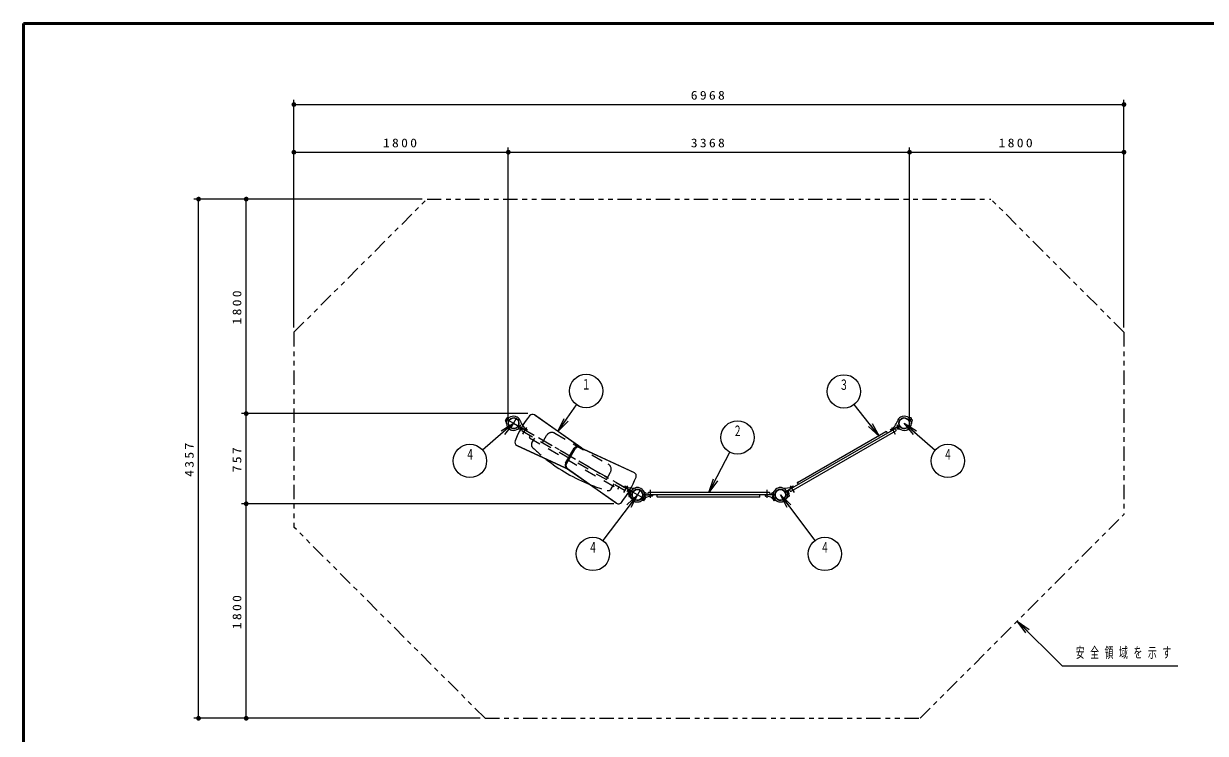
# Model space of a CAD drawing. Units: millimetres on the paper, scale 1:40. Extents: x -385 to 0, y -297 to 267.
# Drawn here: x -385 to -137, y 118.1 to 267 of the extents above; entities that cross this region are included whole.
import ezdxf
from ezdxf.enums import TextEntityAlignment as Align

# ---------------------------------------------------------------- set-up
doc = ezdxf.new("R2010")
doc.units = ezdxf.units.MM
for name, pattern in [('USER1', [4.5, 2.5, -2]), ('USER2', [6, 3, -1, 1, -1]), ('USER3', [8, 3, -1, 1, -1, 1, -1])]:
    doc.linetypes.add(name, pattern=pattern)
doc.layers.add('1_40', color=2, linetype='Continuous', lineweight=25)
doc.layers.add('NAKAMURA図枠', color=7, linetype='Continuous', lineweight=13)
doc.styles.add('ＭＳ ゴシック', font='')
doc.styles.get('ＭＳ ゴシック').set_extended_font_data('MS Gothic')

# ---------------------------------------------------------------- blocks, each defined once
blk = doc.blocks.new('filled_dot')
at = {"color": 0, "linetype": 'Continuous', "lineweight": -2, "const_width": 1.25}
blk.add_lwpolyline([(-0.625, 0, 1), (0.625, 0, 1)], format="xyb", close=True, dxfattribs=at)

msp = doc.modelspace()

# ---------------------------------------------------------------- linework, layer by layer
at = {"layer": '1_40', "color": 7, "lineweight": 13}
for p, q in [((-328.295, 241.028), (-328.295, 251.028)), ((-154.106, 241.028), (-154.106, 251.028)), ((-328.295, 250.028), (-154.106, 250.028)), ((-328.295, 203.243), (-328.295, 241.028)), ((-283.295, 184.142), (-283.295, 241.028)), ((-199.106, 184.142), (-199.106, 241.028)), ((-154.106, 203.243), (-154.106, 241.028)), ((-328.295, 240.028), (-283.295, 240.028)), ((-283.295, 240.028), (-199.106, 240.028)), ((-199.106, 240.028), (-154.106, 240.028)), ((-339.295, 230.181), (-349.295, 230.181)), ((-348.295, 121.256), (-348.295, 230.181)), ((-301.357, 230.181), (-339.295, 230.181)), ((-338.295, 185.181), (-338.295, 230.181)), ((-272.886, 181.424), (-268.968, 187.049)), ((-205.451, 180.434), (-210.715, 187.098)), ((-279.213, 185.181), (-339.295, 185.181)), ((-338.295, 166.256), (-338.295, 185.181)), ((-272.886, 181.424), (-271.582, 184.171)), ((-272.886, 181.424), (-271.171, 183.885)), ((-270.761, 183.6), (-272.886, 181.424)), ((-282.181, 183.142), (-288.692, 177.528)), ((-284.78, 181.562), (-282.181, 183.142)), ((-282.181, 183.142), (-284.453, 181.183)), ((-282.181, 183.142), (-284.127, 180.804)), ((-205.451, 180.434), (-207.702, 182.478)), ((-205.451, 180.434), (-207.31, 182.788)), ((-206.918, 183.098), (-205.451, 180.434)), ((-198.275, 180.804), (-200.22, 183.142)), ((-200.22, 183.142), (-197.621, 181.562)), ((-200.22, 183.142), (-197.948, 181.183)), ((-200.22, 183.142), (-193.71, 177.528)), ((-241.201, 168.617), (-236.806, 177.065)), ((-241.201, 168.617), (-240.26, 171.509)), ((-241.201, 168.617), (-239.816, 171.279)), ((-239.373, 171.048), (-241.201, 168.617)), ((-261.148, 166.256), (-339.295, 166.256)), ((-338.295, 121.256), (-338.295, 166.256)), ((-256.201, 168.142), (-263.435, 158.523)), ((-258.403, 166.045), (-256.201, 168.142)), ((-256.201, 168.142), (-258.004, 165.745)), ((-256.201, 168.142), (-257.604, 165.444)), ((-224.797, 165.444), (-226.201, 168.142)), ((-226.201, 168.142), (-223.998, 166.045)), ((-226.201, 168.142), (-224.398, 165.745)), ((-226.201, 168.142), (-218.966, 158.523)), ((-174.728, 139.177), (-176.496, 141.652)), ((-176.496, 141.652), (-174.021, 139.884)), ((-176.496, 141.652), (-174.374, 139.531)), ((-339.295, 121.256), (-349.295, 121.256)), ((-289.173, 121.256), (-339.295, 121.256))]:
    msp.add_line(p, q, dxfattribs=at)
at = {"layer": '1_40', "linetype": 'USER3', "lineweight": 13}
for p, q in [((-328.295, 202.243), (-300.357, 230.181)), ((-300.357, 230.181), (-182.044, 230.181)), ((-154.106, 202.243), (-182.044, 230.181)), ((-328.295, 202.243), (-328.295, 161.378)), ((-154.106, 202.243), (-154.106, 164.041)), ((-196.891, 121.256), (-154.106, 164.041)), ((-288.173, 121.256), (-328.295, 161.378)), ((-288.173, 121.256), (-196.891, 121.256))]:
    msp.add_line(p, q, dxfattribs=at)
at = {"layer": '1_40'}
for p, q in [((-283.794, 183.97), (-283.886, 183.797)), ((-283.215, 183.696), (-283.725, 183.99)), ((-283.705, 184.125), (-283.609, 184.279)), ((-283.177, 183.761), (-283.688, 184.055)), ((-199.224, 183.761), (-198.714, 184.055)), ((-199.186, 183.696), (-198.676, 183.99)), ((-198.696, 184.125), (-198.793, 184.279)), ((-198.607, 183.97), (-198.515, 183.797)), ((-281.185, 182.524), (-280.675, 182.229)), ((-281.148, 182.589), (-279.447, 181.607)), ((-280.658, 182.16), (-280.754, 182.005)), ((-279.377, 181.627), (-279.318, 181.744)), ((-203.024, 181.627), (-203.084, 181.744)), ((-201.253, 182.589), (-202.955, 181.607)), ((-201.743, 182.16), (-201.647, 182.005)), ((-201.216, 182.524), (-201.726, 182.229)), ((-258.915, 169.813), (-258.843, 169.923)), ((-257.197, 168.761), (-258.898, 169.743)), ((-257.813, 168.97), (-257.899, 168.81)), ((-257.234, 168.696), (-257.744, 168.99)), ((-225.205, 168.761), (-223.503, 169.743)), ((-225.167, 168.696), (-224.657, 168.99)), ((-224.588, 168.97), (-224.503, 168.81)), ((-223.487, 169.813), (-223.558, 169.923)), ((-258.011, 168.231), (-258.005, 168.428)), ((-258.011, 168.053), (-258.005, 167.871)), ((-257.372, 168.18), (-257.961, 168.18)), ((-257.372, 168.105), (-257.961, 168.105)), ((-255.205, 167.524), (-254.695, 167.229)), ((-255.167, 167.589), (-254.657, 167.294)), ((-255.029, 168.18), (-254.44, 168.18)), ((-255.029, 168.105), (-253.065, 168.105)), ((-254.677, 167.16), (-254.781, 166.993)), ((-254.588, 167.314), (-254.503, 167.475)), ((-254.39, 168.231), (-254.396, 168.413)), ((-253.015, 168.052), (-253.021, 167.921)), ((-229.387, 168.052), (-229.38, 167.921)), ((-227.372, 168.105), (-229.337, 168.105)), ((-228.011, 168.231), (-228.005, 168.413)), ((-227.372, 168.18), (-227.961, 168.18)), ((-227.813, 167.314), (-227.899, 167.475)), ((-227.234, 167.589), (-227.744, 167.294)), ((-227.724, 167.16), (-227.62, 166.993)), ((-227.197, 167.524), (-227.707, 167.229)), ((-225.029, 168.18), (-224.44, 168.18)), ((-225.029, 168.105), (-224.44, 168.105)), ((-224.39, 168.231), (-224.397, 168.428)), ((-224.39, 168.053), (-224.396, 167.871))]:
    msp.add_line(p, q, dxfattribs=at)
at = {"layer": '1_40', "color": 7, "linetype": 'USER2', "lineweight": 13}
for p, q in [((-283.675, 183.43), (-283.177, 184.292)), ((-283.156, 183.705), (-281.207, 182.58)), ((-281.619, 184.117), (-282.744, 182.168)), ((-198.726, 183.43), (-199.224, 184.292)), ((-282.181, 183.142), (-256.201, 168.142)), ((-281.185, 181.992), (-280.688, 182.855)), ((-279.495, 182.295), (-280.309, 180.885)), ((-202.906, 182.295), (-202.092, 180.885)), ((-201.216, 181.992), (-201.714, 182.855)), ((-258.278, 170.045), (-259.092, 168.635)), ((-257.695, 168.43), (-257.197, 169.292)), ((-257.638, 168.64), (-257.638, 167.644)), ((-255.226, 167.58), (-257.175, 168.705)), ((-255.638, 169.117), (-256.763, 167.168)), ((-254.763, 168.64), (-254.763, 167.644)), ((-253.451, 167.533), (-253.451, 169.161)), ((-228.951, 167.533), (-228.951, 169.161)), ((-227.638, 168.64), (-227.638, 167.644)), ((-224.707, 168.43), (-225.205, 169.292)), ((-224.763, 168.64), (-224.763, 167.644)), ((-224.124, 170.045), (-223.31, 168.635)), ((-255.205, 166.992), (-254.707, 167.855)), ((-227.197, 166.992), (-227.695, 167.855))]:
    msp.add_line(p, q, dxfattribs=at)
at = {"layer": '1_40', "color": 7}
for p, q in [((-267.971, 177.957), (-277.802, 184.891)), ((-267.879, 177.914), (-277.628, 184.791)), ((-283.137, 181.986), (-283.139, 181.983)), ((-282.704, 181.736), (-282.706, 181.733)), ((-224.198, 169.299), (-202.223, 181.986)), ((-223.961, 168.887), (-201.985, 181.575)), ((-222.626, 170.755), (-204.095, 181.454)), ((-203.992, 181.426), (-203.83, 181.145)), ((-201.939, 181.745), (-202.052, 181.94)), ((-199.697, 181.736), (-199.695, 181.733)), ((-199.264, 181.986), (-199.262, 181.983)), ((-270.585, 173.428), (-281.506, 178.475)), ((-270.503, 173.37), (-281.332, 178.374)), ((-271.276, 174.75), (-269.461, 177.894)), ((-271.102, 174.65), (-269.287, 177.794)), ((-268.497, 178.2), (-257.05, 172.91)), ((-268.323, 178.099), (-256.876, 172.81)), ((-271.059, 173.762), (-260.754, 166.494)), ((-270.885, 173.662), (-260.58, 166.393)), ((-256.451, 169.621), (-256.451, 169.625)), ((-255.951, 169.621), (-255.951, 169.625)), ((-226.451, 169.621), (-226.451, 169.625)), ((-225.951, 169.621), (-225.951, 169.625)), ((-224.131, 168.933), (-224.244, 169.128)), ((-222.653, 170.652), (-222.491, 170.371)), ((-257.157, 166.986), (-257.159, 166.983)), ((-256.724, 166.736), (-256.726, 166.733)), ((-254.013, 168.492), (-254.013, 168.267)), ((-228.513, 168.617), (-253.888, 168.617)), ((-228.513, 168.142), (-253.888, 168.142)), ((-252.076, 167.742), (-252.076, 168.067)), ((-230.603, 167.667), (-252.001, 167.667)), ((-230.528, 167.742), (-230.528, 168.067)), ((-228.388, 168.492), (-228.388, 168.267)), ((-225.678, 166.736), (-225.676, 166.733)), ((-225.245, 166.986), (-225.243, 166.983))]:
    msp.add_line(p, q, dxfattribs=at)
at = {"layer": '1_40', "color": 7, "linetype": 'USER1', "lineweight": 13}
for p, q in [((-280.462, 181.745), (-280.35, 181.94)), ((-280.416, 181.575), (-258.441, 168.887)), ((-280.179, 181.986), (-258.203, 169.299)), ((-273.559, 181.051), (-262.323, 174.564)), ((-278.871, 180.221), (-278.709, 180.502)), ((-278.844, 180.118), (-260.313, 169.42)), ((-278.36, 179.01), (-277.764, 180.043)), ((-276.129, 179.1), (-275.267, 180.594)), ((-262.728, 171.362), (-261.865, 172.856)), ((-261.689, 169.385), (-261.093, 170.418)), ((-260.211, 169.447), (-260.048, 169.728)), ((-258.27, 168.933), (-258.158, 169.128))]:
    msp.add_line(p, q, dxfattribs=at)
at = {"layer": '1_40', "color": 7, "lineweight": 13}
msp.add_lwpolyline([(-176.496, 141.652), (-167.108, 132.264), (-142.806, 132.264)], dxfattribs=at)
for centre in [(-266.967, 189.921), (-212.884, 189.844), (-235.191, 180.17), (-291.342, 175.242), (-191.059, 175.242), (-265.539, 155.726), (-216.863, 155.726)]:
    msp.add_circle(centre, 3.5, dxfattribs=at)
at = {"layer": '1_40', "color": 7}
for centre in [(-282.181, 183.142), (-200.22, 183.142), (-200.22, 183.142), (-256.201, 168.142), (-256.201, 168.142), (-256.201, 168.142), (-256.201, 168.142), (-226.201, 168.142), (-226.201, 168.142)]:
    msp.add_circle(centre, 1.114, dxfattribs=at)
at = {"layer": '1_40'}
for centre, radius, start, end in [((-283.769, 183.751), 0.125, 152, 212.54116), ((-284.928, 183.011), 1.25, 2.72719, 32.54116), ((-283.75, 183.947), 0.05, 60, 152), ((-283.663, 184.098), 0.05, 148, 240), ((-283.503, 184.213), 0.125, 87.45884, 148), ((-283.503, 184.213), 0.125, 87.45884, 148), ((-283.442, 185.587), 1.25, 267.45884, 297.27281), ((-282.181, 183.142), 1.125, 154.27066, 240), ((-283.24, 183.652), 0.05, 334.27066, 60), ((-283.152, 183.804), 0.05, 240, 325.72934), ((-282.181, 183.142), 1.125, 60, 145.72934), ((-282.181, 183.142), 1.5, 60, 117.27281), ((-282.181, 183.142), 1.125, 334.27066, 60), ((-282.181, 183.142), 1.5, 17.78276, 60), ((-277.658, 184.593), 3.25, 197.78276, 238.91585), ((-204.743, 184.593), 3.25, 301.08415, 342.21724), ((-200.22, 183.142), 1.5, 120, 162.21724), ((-200.22, 183.142), 1.125, 120, 205.72934), ((-200.22, 183.142), 1.5, 62.7272, 120), ((-200.22, 183.142), 1.125, 34.27066, 120), ((-200.22, 183.142), 1.125, 300, 25.72934), ((-198.96, 185.587), 1.25, 242.72719, 272.54116), ((-199.249, 183.804), 0.05, 214.27066, 300), ((-199.161, 183.652), 0.05, 120, 205.72934), ((-198.899, 184.213), 0.125, 32, 92.54116), ((-198.899, 184.213), 0.125, 32, 92.54116), ((-197.473, 183.011), 1.25, 147.45884, 177.27281), ((-198.739, 184.098), 0.05, 300, 32), ((-198.651, 183.947), 0.05, 28, 120), ((-198.632, 183.751), 0.125, 327.45884, 28), ((-282.181, 183.142), 1.5, 182.72719, 240), ((-282.181, 183.142), 1.5, 240, 297.27281), ((-282.181, 183.142), 1.125, 240, 325.72934), ((-280.921, 180.698), 1.25, 87.45884, 117.27281), ((-281.21, 182.481), 0.05, 60, 145.72934), ((-281.123, 182.632), 0.05, 154.27066, 240), ((-280.86, 182.072), 0.125, 267.45884, 328), ((-280.7, 182.186), 0.05, 328, 60), ((-279.422, 181.65), 0.05, 240, 333), ((-279.362, 181.767), 0.05, 333, 58.91585), ((-203.039, 181.767), 0.05, 121.08415, 207), ((-202.98, 181.65), 0.05, 207, 300), ((-201.701, 182.186), 0.05, 120, 212), ((-201.541, 182.072), 0.125, 212, 272.54116), ((-201.48, 180.698), 1.25, 62.7272, 92.54116), ((-201.278, 182.632), 0.05, 300, 25.72934), ((-201.191, 182.481), 0.05, 34.27066, 120), ((-200.22, 183.142), 1.125, 214.27066, 300), ((-200.22, 183.142), 1.5, 242.72719, 300), ((-200.22, 183.142), 1.5, 300, 357.27281), ((-258.873, 169.786), 0.05, 147, 240), ((-258.802, 169.896), 0.05, 61.08415, 147), ((-257.206, 172.785), 3.25, 241.08415, 282.21724), ((-258.514, 169.629), 1.25, 297.45884, 327.27281), ((-257.788, 168.751), 0.125, 152, 212.54116), ((-258.948, 168.011), 1.25, 2.7272, 32.54116), ((-257.769, 168.947), 0.05, 60, 152), ((-256.201, 168.142), 1.5, 90, 147.27281), ((-256.201, 168.142), 1.125, 154.27066, 240), ((-256.201, 168.142), 1.125, 90, 175.72934), ((-257.259, 168.652), 0.05, 334.27066, 60), ((-257.172, 168.804), 0.05, 240, 325.72934), ((-256.201, 168.142), 1.125, 60, 145.72934), ((-256.201, 168.142), 1.5, 60, 102.21724), ((-256.201, 168.142), 1.5, 32.7272, 90), ((-256.201, 168.142), 1.125, 4.27066, 90), ((-256.201, 168.142), 1.125, 334.27066, 60), ((-256.201, 168.142), 1.5, 2.7272, 60), ((-253.887, 169.629), 1.25, 212.72719, 242.54116), ((-228.514, 169.629), 1.25, 297.45884, 327.27281), ((-226.201, 168.142), 1.5, 120, 177.27281), ((-226.201, 168.142), 1.5, 90, 147.27281), ((-226.201, 168.142), 1.125, 120, 205.72934), ((-226.201, 168.142), 1.125, 90, 175.72934), ((-226.201, 168.142), 1.5, 77.78276, 120), ((-226.201, 168.142), 1.125, 34.27066, 120), ((-226.201, 168.142), 1.5, 32.7272, 90), ((-226.201, 168.142), 1.125, 4.27066, 90), ((-225.195, 172.785), 3.25, 257.78276, 298.91585), ((-226.201, 168.142), 1.125, 300, 25.72934), ((-225.23, 168.804), 0.05, 214.27066, 300), ((-225.142, 168.652), 0.05, 120, 205.72934), ((-223.887, 169.629), 1.25, 212.72719, 242.54116), ((-223.454, 168.011), 1.25, 147.45884, 177.27281), ((-224.632, 168.947), 0.05, 28, 120), ((-224.613, 168.751), 0.125, 327.45884, 28), ((-223.6, 169.896), 0.05, 33, 118.91585), ((-223.528, 169.786), 0.05, 300, 33), ((-257.961, 168.23), 0.05, 178, 270), ((-257.961, 168.055), 0.05, 90, 182), ((-257.88, 168.409), 0.125, 117.45884, 178), ((-257.88, 167.876), 0.125, 182, 242.54116), ((-257.88, 167.876), 0.125, 182, 242.54116), ((-258.514, 166.655), 1.25, 32.7272, 62.54116), ((-256.201, 168.142), 1.5, 182.72719, 240), ((-256.201, 168.142), 1.5, 212.72719, 270), ((-257.372, 168.23), 0.05, 270, 355.72934), ((-257.372, 168.055), 0.05, 4.27066, 90), ((-256.201, 168.142), 1.125, 184.27066, 270), ((-256.201, 168.142), 1.5, 240, 297.27281), ((-256.201, 168.142), 1.125, 240, 325.72934), ((-256.201, 168.142), 1.125, 270, 355.72934), ((-256.201, 168.142), 1.5, 270, 312.21724), ((-254.941, 165.698), 1.25, 87.45884, 117.27281), ((-255.23, 167.481), 0.05, 60, 145.72934), ((-253.009, 164.624), 3.25, 91.08415, 132.21724), ((-255.142, 167.632), 0.05, 154.27066, 240), ((-255.029, 168.23), 0.05, 184.27066, 270), ((-255.029, 168.055), 0.05, 90, 175.72934), ((-254.88, 167.072), 0.125, 267.45884, 328), ((-253.454, 168.273), 1.25, 182.72719, 212.54116), ((-254.72, 167.186), 0.05, 328, 60), ((-254.632, 167.338), 0.05, 240, 332), ((-254.613, 167.533), 0.125, 332, 32.54116), ((-254.613, 167.533), 0.125, 332, 32.54116), ((-254.521, 168.409), 0.125, 2, 62.54116), ((-254.44, 168.23), 0.05, 270, 2), ((-253.071, 167.924), 0.05, 271.08415, 357), ((-253.065, 168.055), 0.05, 357, 90), ((-229.337, 168.055), 0.05, 90, 183), ((-229.33, 167.924), 0.05, 183, 268.91585), ((-229.392, 164.624), 3.25, 47.78276, 88.91585), ((-227.961, 168.23), 0.05, 178, 270), ((-227.88, 168.409), 0.125, 117.45884, 178), ((-227.788, 167.533), 0.125, 147.45884, 208), ((-227.788, 167.533), 0.125, 147.45884, 208), ((-228.948, 168.273), 1.25, 327.45884, 357.27281), ((-227.769, 167.338), 0.05, 208, 300), ((-227.682, 167.186), 0.05, 120, 212), ((-227.522, 167.072), 0.125, 212, 272.54116), ((-227.461, 165.698), 1.25, 62.7272, 92.54116), ((-227.372, 168.23), 0.05, 270, 355.72934), ((-227.372, 168.055), 0.05, 4.27066, 90), ((-226.201, 168.142), 1.125, 184.27066, 270), ((-227.259, 167.632), 0.05, 300, 25.72934), ((-226.201, 168.142), 1.5, 227.78276, 270), ((-227.172, 167.481), 0.05, 34.27066, 120), ((-226.201, 168.142), 1.125, 214.27066, 300), ((-226.201, 168.142), 1.5, 242.72719, 300), ((-226.201, 168.142), 1.125, 270, 355.72934), ((-226.201, 168.142), 1.5, 270, 327.27281), ((-226.201, 168.142), 1.5, 300, 357.27281), ((-225.029, 168.23), 0.05, 184.27066, 270), ((-225.029, 168.055), 0.05, 90, 175.72934), ((-223.887, 166.655), 1.25, 117.45884, 147.27281), ((-224.521, 168.409), 0.125, 2, 62.54116), ((-224.521, 167.876), 0.125, 297.45884, 358), ((-224.521, 167.876), 0.125, 297.45884, 358), ((-224.44, 168.23), 0.05, 270, 2), ((-224.44, 168.055), 0.05, 358, 90)]:
    msp.add_arc(centre, radius, start, end, dxfattribs=at)
at = {"layer": '1_40', "color": 7}
for centre, radius, start, end in [((-262.299, 171.663), 21.074, 141.63303, 158.36697), ((-278.234, 184.278), 0.75, 54.80244, 141.63303), ((-283.118, 181.97), 0.025, 150, 231.37307), ((-282.181, 183.142), 1.525, 231.37307, 240), ((-282.181, 183.142), 1.525, 240, 248.62693), ((-282.728, 181.745), 0.025, 248.62693, 330), ((-204.057, 181.389), 0.075, 30, 120), ((-203.895, 181.107), 0.075, 300, 30), ((-202.16, 181.878), 0.125, 30, 120), ((-202.048, 181.683), 0.125, 300, 30), ((-199.673, 181.745), 0.025, 210, 291.37307), ((-200.22, 183.142), 1.525, 291.37307, 300), ((-200.22, 183.142), 1.525, 300, 308.62693), ((-199.284, 181.97), 0.025, 308.62693, 30), ((-281.191, 179.156), 0.75, 158.36697, 245.19755), ((-268.811, 177.519), 0.75, 65.19755, 150), ((-268.637, 177.419), 0.75, 65.19755, 150), ((-252.1, 205.244), 37.681, 231.78555, 248.21445), ((-270.626, 174.375), 0.75, 150, 234.80245), ((-270.453, 174.275), 0.75, 150, 234.80245), ((-276.084, 179.622), 21.074, 321.63303, 338.36697), ((-257.191, 172.129), 0.75, 338.36697, 65.19755), ((-256.426, 169.625), 0.025, 98.62693, 180), ((-256.201, 168.142), 1.525, 90, 98.62693), ((-256.201, 168.142), 1.525, 81.37307, 90), ((-255.976, 169.625), 0.025, 0, 81.37307), ((-226.426, 169.625), 0.025, 98.62693, 180), ((-226.201, 168.142), 1.525, 90, 98.62693), ((-226.201, 168.142), 1.525, 81.37307, 90), ((-225.976, 169.625), 0.025, 0, 81.37307), ((-224.136, 169.19), 0.125, 120, 210), ((-224.023, 168.995), 0.125, 210, 300), ((-222.588, 170.69), 0.075, 120, 210), ((-222.426, 170.408), 0.075, 210, 300), ((-260.148, 167.006), 0.75, 234.80245, 321.63303), ((-257.137, 166.97), 0.025, 150, 231.37307), ((-256.201, 168.142), 1.525, 231.37307, 240), ((-256.201, 168.142), 1.525, 240, 248.62693), ((-256.747, 166.745), 0.025, 248.62693, 330), ((-253.888, 168.492), 0.125, 90, 180), ((-253.888, 168.267), 0.125, 180, 270), ((-252.001, 168.067), 0.075, 90, 180), ((-252.001, 167.742), 0.075, 180, 270), ((-230.603, 168.067), 0.075, 0, 90), ((-230.603, 167.742), 0.075, 270, 0), ((-228.513, 168.492), 0.125, 0, 90), ((-228.513, 168.267), 0.125, 270, 0), ((-225.654, 166.745), 0.025, 210, 291.37307), ((-226.201, 168.142), 1.525, 291.37307, 300), ((-226.201, 168.142), 1.525, 300, 308.62693), ((-225.264, 166.97), 0.025, 308.62693, 30)]:
    msp.add_arc(centre, radius, start, end, dxfattribs=at)
at = {"layer": '1_40', "color": 7, "linetype": 'USER1', "lineweight": 13}
for centre, radius, start, end in [((-280.354, 181.683), 0.125, 150, 240), ((-280.241, 181.878), 0.125, 60, 150), ((-274.184, 179.969), 1.25, 60, 150), ((-278.806, 180.183), 0.075, 150, 240), ((-278.644, 180.465), 0.075, 60, 150), ((-277.711, 178.635), 0.75, 150, 226.09508), ((-252.1, 205.244), 37.681, 226.09508, 231.78555), ((-262.948, 173.481), 1.25, 330, 60), ((-252.1, 205.244), 37.681, 248.21445, 253.90492), ((-262.339, 169.76), 0.75, 253.90492, 330), ((-260.275, 169.484), 0.075, 240, 330), ((-260.113, 169.766), 0.075, 330, 60), ((-258.378, 168.995), 0.125, 240, 330), ((-258.266, 169.19), 0.125, 330, 60)]:
    msp.add_arc(centre, radius, start, end, dxfattribs=at)
at = {"layer": 'NAKAMURA図枠', "lineweight": 50}
for p, q in [((-385, 267), (-385, 0)), ((0, 267), (-385, 267))]:
    msp.add_line(p, q, dxfattribs=at)

# ---------------------------------------------------------------- block references
at = {"layer": '1_40', "color": 7, "lineweight": 13, "xscale": 0.4, "yscale": 0.4}
for p in [(-328.295, 250.028), (-328.295, 240.028), (-283.295, 240.028), (-199.106, 240.028)]:
    msp.add_blockref('filled_dot', p, dxfattribs=at)
for p, rotation in [((-154.106, 250.028), 180), ((-283.295, 240.028), 180), ((-199.106, 240.028), 180), ((-154.106, 240.028), 180), ((-348.295, 230.181), 270), ((-338.295, 230.181), 270), ((-338.295, 185.181), 90), ((-338.295, 185.181), 270), ((-338.295, 166.256), 90), ((-338.295, 166.256), 270), ((-348.295, 121.256), 90), ((-338.295, 121.256), 90)]:
    msp.add_blockref('filled_dot', p, dxfattribs=dict(at, rotation=rotation))

# ---------------------------------------------------------------- texts
at = {"layer": '1_40', "color": 7, "style": 'ＭＳ ゴシック', "width": 0.6}
for s, p in [('１', (-266.967, 192.421)), ('３', (-212.884, 192.344)), ('２', (-235.191, 182.67)), ('４', (-291.342, 177.742)), ('４', (-191.059, 177.742)), ('４', (-265.539, 158.226)), ('４', (-216.863, 158.226))]:
    msp.add_text(s, height=2.199, dxfattribs=at).set_placement(p, align=Align.TOP_CENTER)
at = {"layer": '1_40', "color": 7, "style": 'ＭＳ ゴシック'}
for s, insert, char_height, attachment_point in [('\\T1.33;\\W1.15;6968', (-241.201, 251.028), 1.833, 8), ('\\T1.33;\\W1.15;1800', (-305.795, 241.028), 1.833, 8), ('\\T1.33;\\W1.15;3368', (-241.201, 241.028), 1.833, 8), ('\\T1.33;\\W1.15;1800', (-176.606, 241.028), 1.833, 8), ('\\T1.64;\\W0.6;安全領域を示す', (-164.223, 134.914), 2.199, 4)]:
    msp.add_mtext(s, dxfattribs=dict(at, insert=insert, char_height=char_height, attachment_point=attachment_point))
at = {"layer": '1_40', "color": 7, "char_height": 1.833, "attachment_point": 8, "rotation": 90, "style": 'ＭＳ ゴシック'}
for s, insert in [('\\T1.33;\\W1.15;1800', (-339.295, 207.681)), ('\\T1.33;\\W1.15;4357', (-349.295, 175.719)), ('\\T1.33;\\W1.15;757', (-339.295, 175.719)), ('\\T1.33;\\W1.15;1800', (-339.295, 143.756))]:
    msp.add_mtext(s, dxfattribs=dict(at, insert=insert))

doc.saveas('drawing.dxf')
